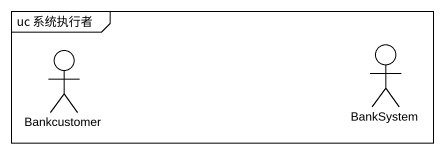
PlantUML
@startuml
mainframe uc 系统执行者
actor Bankcustomer
actor BankSystem
@enduml
